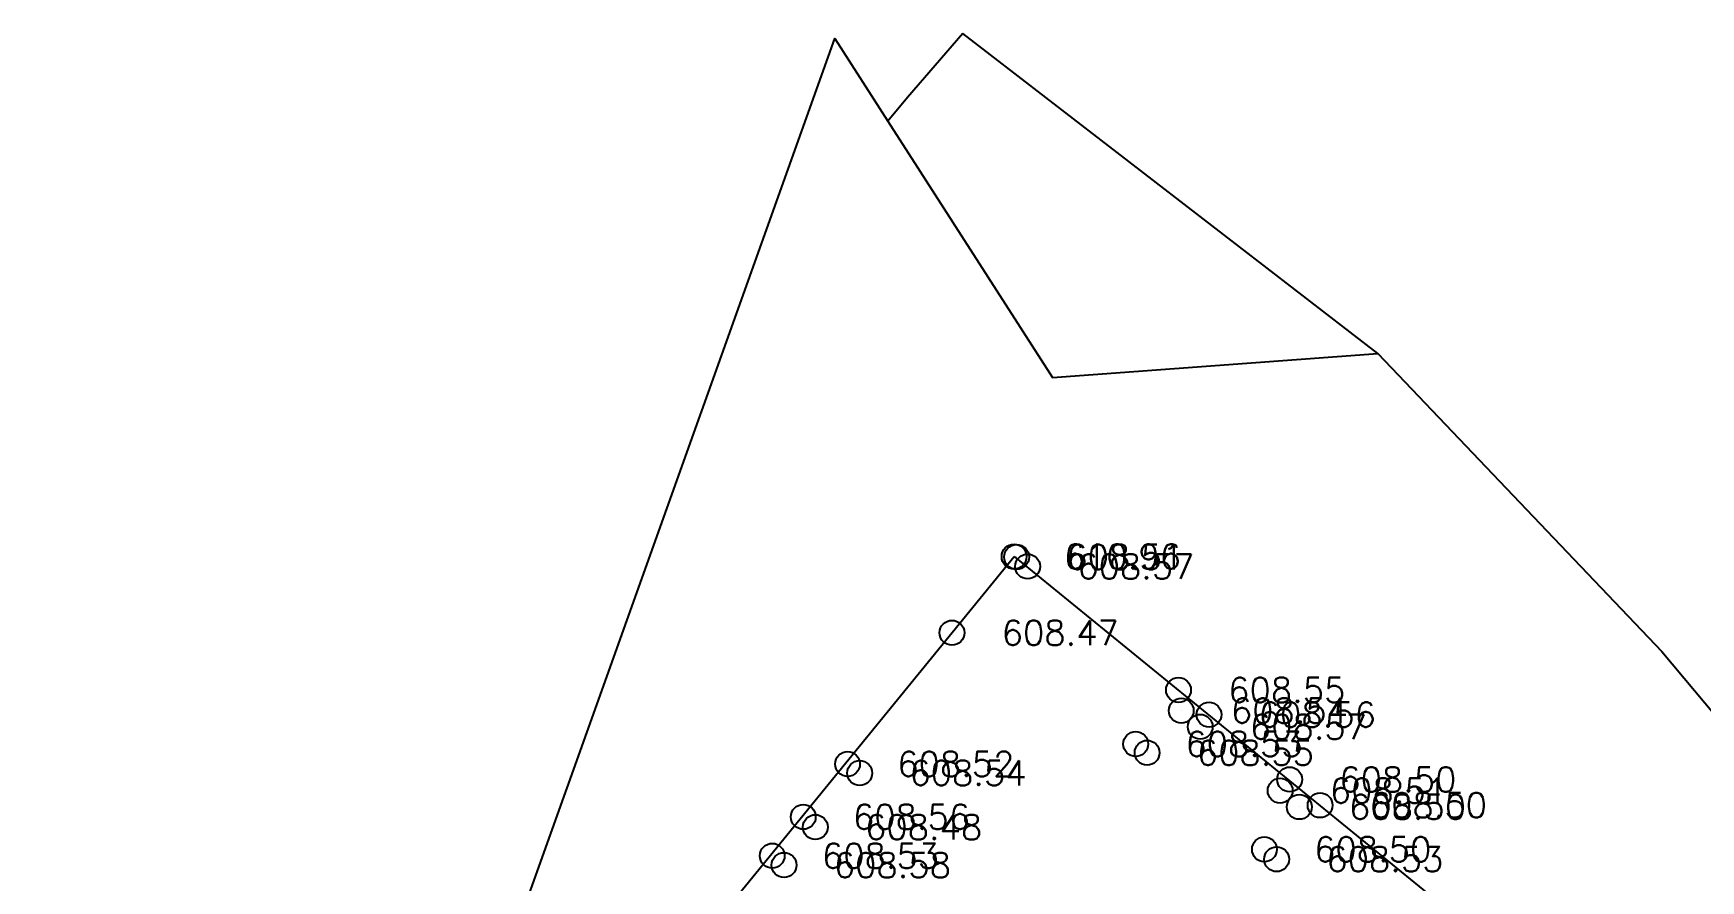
# Model space of a CAD drawing. Header units: metres. Extents: x 7512545.4 to 7512597, y 4691727.1 to 4691790.5.
# Drawn here: x 7512545.43 to 7512578.97, y 4691773.4 to 4691790.45 of the extents above; entities that cross this region are included whole.
import ezdxf

# ---------------------------------------------------------------- set-up
doc = ezdxf.new("R2010")
doc.units = ezdxf.units.M
doc.layers.add('Parcele_baze', color=7, linetype='Continuous')
doc.styles.get("Standard").update_dxf_attribs({"font": 'simplex.shx'})

# ---------------------------------------------------------------- blocks, each defined once
blk = doc.blocks.new('*U1', base_point=(7512565.433, 4691779.723, 608.572))
at = {"color": 1, "lineweight": -2}
blk.add_line((7512565.433, 4691779.723, 608.572), (7512565.433, 4691779.723, 608.572), dxfattribs=at)
blk.add_circle((7512565.433, 4691779.723, 608.572), 0.25, dxfattribs=at)
at = {"linetype": 'ByBlock', "insert": (7512566.433, 4691779.723, 608.572), "char_height": 0.5, "attachment_point": 4}
blk.add_mtext('608.57', dxfattribs=at)
blk = doc.blocks.new('*U2', base_point=(7512565.212, 4691779.914, 608.51))
at = {"color": 1, "lineweight": -2}
blk.add_line((7512565.212, 4691779.914, 608.51), (7512565.212, 4691779.914, 608.51), dxfattribs=at)
blk.add_circle((7512565.212, 4691779.914, 608.51), 0.25, dxfattribs=at)
at = {"linetype": 'ByBlock', "insert": (7512566.212, 4691779.914, 608.51), "char_height": 0.5, "attachment_point": 4}
blk.add_mtext('608.51', dxfattribs=at)
blk = doc.blocks.new('*U3', base_point=(7512563.912, 4691778.388, 608.474))
at = {"color": 1, "lineweight": -2}
blk.add_line((7512563.912, 4691778.388, 608.474), (7512563.912, 4691778.388, 608.474), dxfattribs=at)
blk.add_circle((7512563.912, 4691778.388, 608.474), 0.25, dxfattribs=at)
at = {"linetype": 'ByBlock', "insert": (7512564.912, 4691778.388, 608.474), "char_height": 0.5, "attachment_point": 4}
blk.add_mtext('608.47', dxfattribs=at)
blk = doc.blocks.new('*U4', base_point=(7512567.838, 4691775.974, 608.553))
at = {"color": 1, "lineweight": -2}
blk.add_line((7512567.838, 4691775.974, 608.553), (7512567.838, 4691775.974, 608.553), dxfattribs=at)
blk.add_circle((7512567.838, 4691775.974, 608.553), 0.25, dxfattribs=at)
at = {"linetype": 'ByBlock', "insert": (7512568.838, 4691775.974, 608.553), "char_height": 0.5, "attachment_point": 4}
blk.add_mtext('608.55', dxfattribs=at)
blk = doc.blocks.new('*U5', base_point=(7512567.609, 4691776.15, 608.532))
at = {"color": 1, "lineweight": -2}
blk.add_line((7512567.609, 4691776.15, 608.532), (7512567.609, 4691776.15, 608.532), dxfattribs=at)
blk.add_circle((7512567.609, 4691776.15, 608.532), 0.25, dxfattribs=at)
at = {"linetype": 'ByBlock', "insert": (7512568.609, 4691776.15, 608.532), "char_height": 0.5, "attachment_point": 4}
blk.add_mtext('608.53', dxfattribs=at)
blk = doc.blocks.new('*U6', base_point=(7512568.469, 4691777.237, 608.55))
at = {"color": 1, "lineweight": -2}
blk.add_line((7512568.469, 4691777.237, 608.55), (7512568.469, 4691777.237, 608.55), dxfattribs=at)
blk.add_circle((7512568.469, 4691777.237, 608.55), 0.25, dxfattribs=at)
at = {"linetype": 'ByBlock', "insert": (7512569.469, 4691777.237, 608.55), "char_height": 0.5, "attachment_point": 4}
blk.add_mtext('608.55', dxfattribs=at)
blk = doc.blocks.new('*U7', base_point=(7512569.083, 4691776.741, 608.555))
at = {"color": 1, "lineweight": -2}
blk.add_line((7512569.083, 4691776.741, 608.555), (7512569.083, 4691776.741, 608.555), dxfattribs=at)
blk.add_circle((7512569.083, 4691776.741, 608.555), 0.25, dxfattribs=at)
at = {"linetype": 'ByBlock', "insert": (7512570.083, 4691776.741, 608.555), "char_height": 0.5, "attachment_point": 4}
blk.add_mtext('608.56', dxfattribs=at)
blk = doc.blocks.new('*U8', base_point=(7512568.905, 4691776.497, 608.572))
at = {"color": 1, "lineweight": -2}
blk.add_line((7512568.905, 4691776.497, 608.572), (7512568.905, 4691776.497, 608.572), dxfattribs=at)
blk.add_circle((7512568.905, 4691776.497, 608.572), 0.25, dxfattribs=at)
at = {"linetype": 'ByBlock', "insert": (7512569.905, 4691776.497, 608.572), "char_height": 0.5, "attachment_point": 4}
blk.add_mtext('608.57', dxfattribs=at)
blk = doc.blocks.new('*U9', base_point=(7512568.523, 4691776.822, 608.544))
at = {"color": 1, "lineweight": -2}
blk.add_line((7512568.523, 4691776.822, 608.544), (7512568.523, 4691776.822, 608.544), dxfattribs=at)
blk.add_circle((7512568.523, 4691776.822, 608.544), 0.25, dxfattribs=at)
at = {"linetype": 'ByBlock', "insert": (7512569.523, 4691776.822, 608.544), "char_height": 0.5, "attachment_point": 4}
blk.add_mtext('608.54', dxfattribs=at)
blk = doc.blocks.new('*U10', base_point=(7512570.514, 4691775.212, 608.514))
at = {"color": 1, "lineweight": -2}
blk.add_line((7512570.514, 4691775.212, 608.514), (7512570.514, 4691775.212, 608.514), dxfattribs=at)
blk.add_circle((7512570.514, 4691775.212, 608.514), 0.25, dxfattribs=at)
at = {"linetype": 'ByBlock', "insert": (7512571.514, 4691775.212, 608.514), "char_height": 0.5, "attachment_point": 4}
blk.add_mtext('608.51', dxfattribs=at)
blk = doc.blocks.new('*U11', base_point=(7512570.704, 4691775.437, 608.499))
at = {"color": 1, "lineweight": -2}
blk.add_line((7512570.704, 4691775.437, 608.499), (7512570.704, 4691775.437, 608.499), dxfattribs=at)
blk.add_circle((7512570.704, 4691775.437, 608.499), 0.25, dxfattribs=at)
at = {"linetype": 'ByBlock', "insert": (7512571.704, 4691775.437, 608.499), "char_height": 0.5, "attachment_point": 4}
blk.add_mtext('608.50', dxfattribs=at)
blk = doc.blocks.new('*U12', base_point=(7512571.318, 4691774.919, 608.497))
at = {"color": 1, "lineweight": -2}
blk.add_line((7512571.318, 4691774.919, 608.497), (7512571.318, 4691774.919, 608.497), dxfattribs=at)
blk.add_circle((7512571.318, 4691774.919, 608.497), 0.25, dxfattribs=at)
at = {"linetype": 'ByBlock', "insert": (7512572.318, 4691774.919, 608.497), "char_height": 0.5, "attachment_point": 4}
blk.add_mtext('608.50', dxfattribs=at)
blk = doc.blocks.new('*U13', base_point=(7512570.898, 4691774.885, 608.498))
at = {"color": 1, "lineweight": -2}
blk.add_line((7512570.898, 4691774.885, 608.498), (7512570.898, 4691774.885, 608.498), dxfattribs=at)
blk.add_circle((7512570.898, 4691774.885, 608.498), 0.25, dxfattribs=at)
at = {"linetype": 'ByBlock', "insert": (7512571.898, 4691774.885, 608.498), "char_height": 0.5, "attachment_point": 4}
blk.add_mtext('608.50', dxfattribs=at)
blk = doc.blocks.new('*U14', base_point=(7512570.198, 4691774.03, 608.499))
at = {"color": 1, "lineweight": -2}
blk.add_line((7512570.198, 4691774.03, 608.499), (7512570.198, 4691774.03, 608.499), dxfattribs=at)
blk.add_circle((7512570.198, 4691774.03, 608.499), 0.25, dxfattribs=at)
at = {"linetype": 'ByBlock', "insert": (7512571.198, 4691774.03, 608.499), "char_height": 0.5, "attachment_point": 4}
blk.add_mtext('608.50', dxfattribs=at)
blk = doc.blocks.new('*U15', base_point=(7512570.442, 4691773.833, 608.533))
at = {"color": 1, "lineweight": -2}
blk.add_line((7512570.442, 4691773.833, 608.533), (7512570.442, 4691773.833, 608.533), dxfattribs=at)
blk.add_circle((7512570.442, 4691773.833, 608.533), 0.25, dxfattribs=at)
at = {"linetype": 'ByBlock', "insert": (7512571.442, 4691773.833, 608.533), "char_height": 0.5, "attachment_point": 4}
blk.add_mtext('608.53', dxfattribs=at)
blk = doc.blocks.new('*U38', base_point=(7512561.164, 4691774.478, 608.483))
at = {"color": 1, "lineweight": -2}
blk.add_line((7512561.164, 4691774.478, 608.483), (7512561.164, 4691774.478, 608.483), dxfattribs=at)
blk.add_circle((7512561.164, 4691774.478, 608.483), 0.25, dxfattribs=at)
at = {"linetype": 'ByBlock', "insert": (7512562.164, 4691774.478, 608.483), "char_height": 0.5, "attachment_point": 4}
blk.add_mtext('608.48', dxfattribs=at)
blk = doc.blocks.new('*U39', base_point=(7512562.056, 4691775.566, 608.537))
at = {"color": 1, "lineweight": -2}
blk.add_line((7512562.056, 4691775.566, 608.537), (7512562.056, 4691775.566, 608.537), dxfattribs=at)
blk.add_circle((7512562.056, 4691775.566, 608.537), 0.25, dxfattribs=at)
at = {"linetype": 'ByBlock', "insert": (7512563.056, 4691775.566, 608.537), "char_height": 0.5, "attachment_point": 4}
blk.add_mtext('608.54', dxfattribs=at)
blk = doc.blocks.new('*U40', base_point=(7512561.811, 4691775.748, 608.515))
at = {"color": 1, "lineweight": -2}
blk.add_line((7512561.811, 4691775.748, 608.515), (7512561.811, 4691775.748, 608.515), dxfattribs=at)
blk.add_circle((7512561.811, 4691775.748, 608.515), 0.25, dxfattribs=at)
at = {"linetype": 'ByBlock', "insert": (7512562.811, 4691775.748, 608.515), "char_height": 0.5, "attachment_point": 4}
blk.add_mtext('608.52', dxfattribs=at)
blk = doc.blocks.new('*U41', base_point=(7512560.92, 4691774.685, 608.565))
at = {"color": 1, "lineweight": -2}
blk.add_line((7512560.92, 4691774.685, 608.565), (7512560.92, 4691774.685, 608.565), dxfattribs=at)
blk.add_circle((7512560.92, 4691774.685, 608.565), 0.25, dxfattribs=at)
at = {"linetype": 'ByBlock', "insert": (7512561.92, 4691774.685, 608.565), "char_height": 0.5, "attachment_point": 4}
blk.add_mtext('608.56', dxfattribs=at)
blk = doc.blocks.new('*U42', base_point=(7512560.535, 4691773.714, 608.575))
at = {"color": 1, "lineweight": -2}
blk.add_line((7512560.535, 4691773.714, 608.575), (7512560.535, 4691773.714, 608.575), dxfattribs=at)
blk.add_circle((7512560.535, 4691773.714, 608.575), 0.25, dxfattribs=at)
at = {"linetype": 'ByBlock', "insert": (7512561.535, 4691773.714, 608.575), "char_height": 0.5, "attachment_point": 4}
blk.add_mtext('608.58', dxfattribs=at)
blk = doc.blocks.new('*U43', base_point=(7512560.296, 4691773.901, 608.532))
at = {"color": 1, "lineweight": -2}
blk.add_line((7512560.296, 4691773.901, 608.532), (7512560.296, 4691773.901, 608.532), dxfattribs=at)
blk.add_circle((7512560.296, 4691773.901, 608.532), 0.25, dxfattribs=at)
at = {"linetype": 'ByBlock', "insert": (7512561.296, 4691773.901, 608.532), "char_height": 0.5, "attachment_point": 4}
blk.add_mtext('608.53', dxfattribs=at)
blk = doc.blocks.new('*U229', base_point=(7512565.162, 4691779.922, 610.959))
at = {"color": 1, "lineweight": -2}
blk.add_line((7512565.162, 4691779.922, 610.959), (7512565.162, 4691779.922, 610.959), dxfattribs=at)
blk.add_circle((7512565.162, 4691779.922, 610.959), 0.25, dxfattribs=at)
at = {"linetype": 'ByBlock', "insert": (7512566.162, 4691779.922, 610.959), "char_height": 0.5, "attachment_point": 4}
blk.add_mtext('610.96', dxfattribs=at)

msp = doc.modelspace()

# ---------------------------------------------------------------- linework, layer by layer
at = {"flags": 128}
msp.add_lwpolyline([(7512565.162, 4691779.922), (7512579.466, 4691768.267), (7512575.187, 4691762.998), (7512576.629, 4691761.835), (7512574.049, 4691758.661), (7512590.282, 4691745.417), (7512580.419, 4691733.313), (7512555.954, 4691753.268), (7512559.182, 4691757.208), (7512555.957, 4691759.85), (7512563.612, 4691769.203), (7512559.282, 4691772.712)], close=True, dxfattribs=at)
at = {"layer": 'Parcele_baze', "flags": 128}
for points in [[(7512567.699, 4691734.677), (7512562.909, 4691739.361), (7512559.02, 4691740.569), (7512546.049, 4691744.601), (7512545.433, 4691745.205), (7512561.553, 4691790.347), (7512562.622, 4691788.682), (7512565.931, 4691783.528), (7512572.481, 4691784.008), (7512578.191, 4691778.01), (7512581.443, 4691774.13), (7512584.98, 4691769.908), (7512588.983, 4691764.704), (7512594.66, 4691757.318), (7512596.988, 4691753.627), (7512575.313, 4691727.052), (7512573.799, 4691728.711)], [(7512564.13, 4691790.45), (7512563.02, 4691789.16), (7512562.622, 4691788.682), (7512565.931, 4691783.528), (7512572.481, 4691784.008)]]:
    msp.add_lwpolyline(points, close=True, dxfattribs=at)

# ---------------------------------------------------------------- block references
for name, p in [('*U229', (7512565.162, 4691779.922, 610.959)), ('*U2', (7512565.212, 4691779.914, 608.51)), ('*U1', (7512565.433, 4691779.723, 608.572)), ('*U3', (7512563.912, 4691778.388, 608.474)), ('*U6', (7512568.469, 4691777.237, 608.55)), ('*U9', (7512568.523, 4691776.822, 608.544)), ('*U7', (7512569.083, 4691776.741, 608.555)), ('*U8', (7512568.905, 4691776.497, 608.572)), ('*U5', (7512567.609, 4691776.15, 608.532)), ('*U4', (7512567.838, 4691775.974, 608.553)), ('*U40', (7512561.811, 4691775.748, 608.515)), ('*U39', (7512562.056, 4691775.566, 608.537)), ('*U10', (7512570.514, 4691775.212, 608.514)), ('*U11', (7512570.704, 4691775.437, 608.499)), ('*U13', (7512570.898, 4691774.885, 608.498)), ('*U12', (7512571.318, 4691774.919, 608.497)), ('*U41', (7512560.92, 4691774.685, 608.565)), ('*U38', (7512561.164, 4691774.478, 608.483)), ('*U43', (7512560.296, 4691773.901, 608.532)), ('*U14', (7512570.198, 4691774.03, 608.499)), ('*U42', (7512560.535, 4691773.714, 608.575)), ('*U15', (7512570.442, 4691773.833, 608.533))]:
    msp.add_blockref(name, p)

doc.saveas('drawing.dxf')
